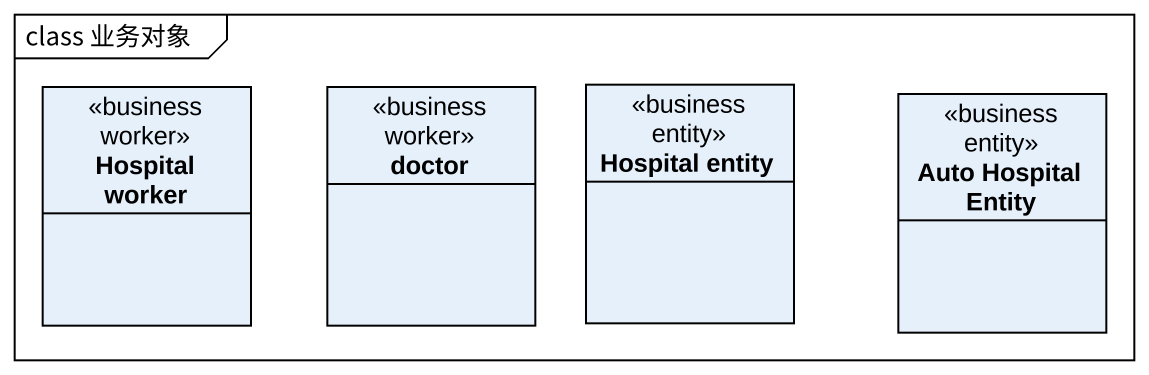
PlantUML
@startuml
mainframe class 业务对象
hide circle
hide empty members
class "Hospital worker" as Hospital_worker <<business worker>>
class doctor <<business worker>>
class "Hospital entity" as Hospital_entity <<business entity>>
class "Auto Hospital Entity" as Auto_Hospital_Entity <<business entity>>
@enduml
